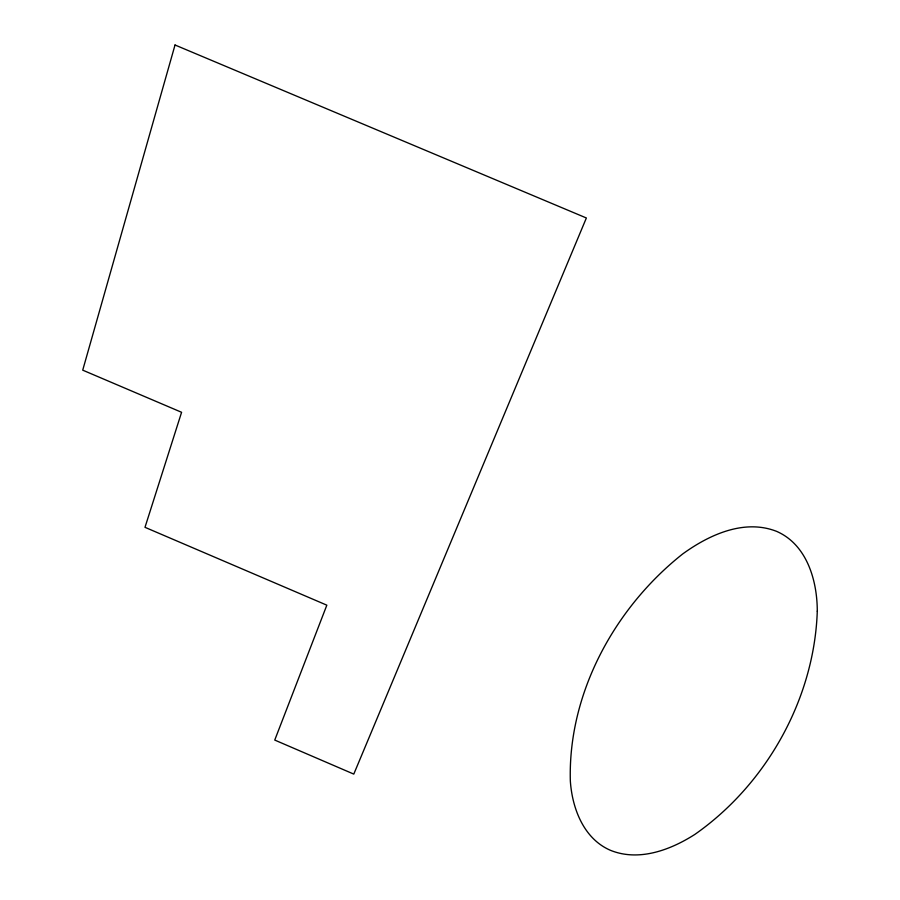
<?xml version="1.0" encoding="UTF-8"?>
<svg xmlns="http://www.w3.org/2000/svg" width="900" height="900" viewBox="0 0 900 900"><rect width="100%" height="100%" fill="white"/><g stroke="black" fill="none" stroke-linecap="round" stroke-linejoin="round"><path stroke-width="1.35" d="M817.279 611.168C814.354 698.805 766.485 784.305 694.822 834.435C670.387 850.039 638.786 861.874 610.335 850.264C583.605 838.676 572.175 808.256 570.341 781.009C567.855 693.337 614.801 607.646 682.684 553.961C708.998 534.87 744.143 518.636 776.599 531.36C806.974 544.59 817.268 580.635 817.279 611.168M175.028 45L82.721 370.159L181.586 412.29L144.99 527.321L326.835 605.171L274.748 740.07L353.79 774.101L586.373 217.98L175.028 45"/></g></svg>
